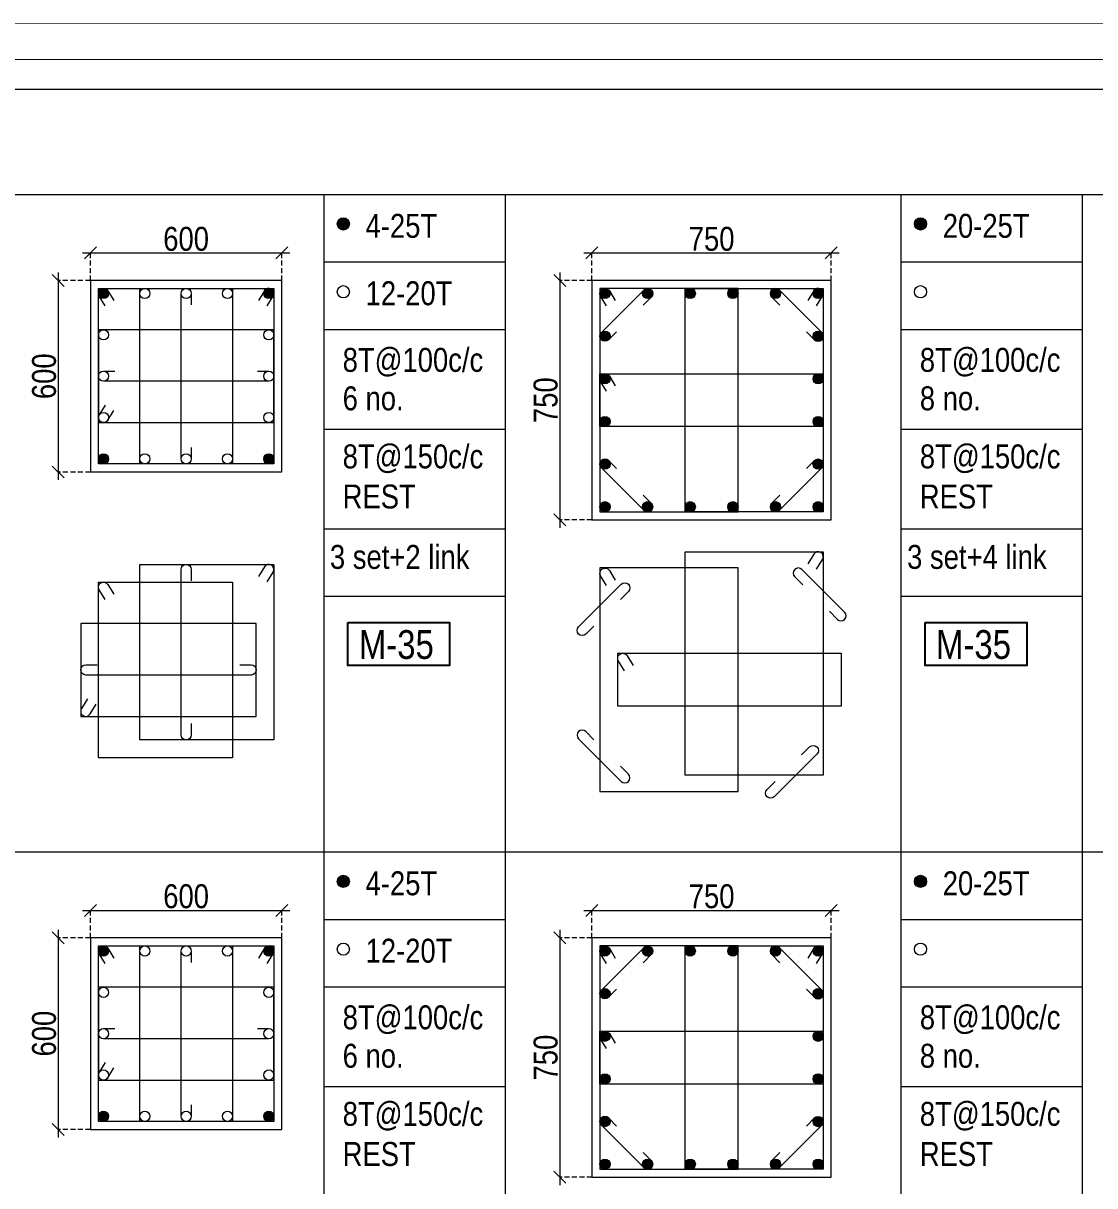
# Model space of a CAD drawing. Header units: millimetres. Extents: x 1112055 to 3390982, y -148532 to 766891.
# Drawn here: x 2349008 to 2362437, y 664033 to 678602 of the extents above; entities that cross this region are included whole.
import ezdxf
from ezdxf.enums import TextEntityAlignment as Align

# ---------------------------------------------------------------- set-up
doc = ezdxf.new("R2010")
doc.units = ezdxf.units.MM
doc.header["$PDMODE"] = 35
doc.header["$PDSIZE"] = -25
doc.linetypes.add('DASHED2', pattern=[0.375, 0.25, -0.125])
doc.linetypes.add('Hidden', pattern=[9.525, 6.35, -3.175])
for name, color, linetype, lineweight in [('B COL. SIZE DIM', 220, 'Continuous', 25), ('B COLSCH', 204, 'Continuous', 20), ('B COLUMN', 1, 'Hidden', 9), ('B STEEL', 34, 'Continuous', 15), ('B TITLE BLOCK', 250, 'Continuous', 0)]:
    doc.layers.add(name, color=color, linetype=linetype, lineweight=lineweight)
doc.layers.add('B TEXT', color=7, linetype='Continuous')
doc.styles.add('dim inside', font='romans.shx', dxfattribs={"width": 0.8, "height": 125})
doc.styles.add('SWINC', font='swissc.ttf')
doc.dimstyles.new('dim inside', dxfattribs={"dimtxt": 125, "dimasz": 100, "dimexe": 0, "dimexo": 0, "dimgap": 10, "dimtad": 0, "dimdec": 0, "dimzin": 0, "dimdsep": 46, "dimtxsty": 'dim inside', "dimblk": 'SMALL', "dimcen": 0.09, "dimadec": 0, "dimazin": 0, "dimtfac": 1, "dimtdec": 0, "dimtofl": 0, "dimtmove": 0, "dimatfit": 3, "dimfxl": 1, "dimtolj": 1, "dimtzin": 0, "dimarcsym": 2})

# ---------------------------------------------------------------- blocks, each defined once
blk = doc.blocks.new('_Oblique')
at = {"color": 0, "linetype": 'ByBlock', "lineweight": -2}
blk.add_line((-0.5, -0.5), (0.5, 0.5), dxfattribs=at)
blk = doc.blocks.new('*D3272')
at = {"layer": 'B COL. SIZE DIM', "color": 250, "lineweight": 9, "ltscale": 250, "transparency": 16777216}
blk.add_line((2349749, 667484), (2352349, 667484), dxfattribs=at)
at = {"layer": 'B COL. SIZE DIM', "color": 250, "linetype": 'DASHED2', "lineweight": 9, "ltscale": 250, "transparency": 16777216}
for p, q in [((2349849, 667139), (2349849, 667484)), ((2352249, 667139), (2352249, 667484))]:
    blk.add_line(p, q, dxfattribs=at)
at = {"layer": 'Defpoints', "color": 0, "transparency": 16777216}
for p in [(2352249, 667484), (2349849, 667139), (2352249, 667139)]:
    blk.add_point(p, dxfattribs=at)
at = {"layer": 'B COL. SIZE DIM', "color": 250, "lineweight": 9, "transparency": 16777216, "xscale": 150, "yscale": 150, "zscale": 150, "rotation": 180}
blk.add_blockref('_Oblique', (2349849, 667484), dxfattribs=at)
at = {"layer": 'B COL. SIZE DIM', "color": 250, "lineweight": 9, "transparency": 16777216, "xscale": 150, "yscale": 150, "zscale": 150}
blk.add_blockref('_Oblique', (2352249, 667484), dxfattribs=at)
at = {"layer": 'B COL. SIZE DIM', "color": 6, "transparency": 16777216, "insert": (2351049, 667659), "char_height": 300, "attachment_point": 5, "style": 'SWINC'}
blk.add_mtext('\\A1;600', dxfattribs=at)
blk = doc.blocks.new('*D3273')
at = {"layer": 'B COL. SIZE DIM', "color": 250, "lineweight": 9, "ltscale": 250, "transparency": 16777216}
blk.add_line((2349445, 667239), (2349445, 664639), dxfattribs=at)
at = {"layer": 'B COL. SIZE DIM', "color": 250, "linetype": 'DASHED2', "lineweight": 9, "ltscale": 250, "transparency": 16777216}
for p, q in [((2349849, 667139), (2349445, 667139)), ((2349849, 664739), (2349445, 664739))]:
    blk.add_line(p, q, dxfattribs=at)
at = {"layer": 'Defpoints', "color": 0, "transparency": 16777216}
for p in [(2349849, 667139), (2349445, 664739), (2349849, 664739)]:
    blk.add_point(p, dxfattribs=at)
at = {"layer": 'B COL. SIZE DIM', "color": 250, "lineweight": 9, "transparency": 16777216, "xscale": 150, "yscale": 150, "zscale": 150}
for p, rotation in [((2349445, 667139), 90), ((2349445, 664739), 270)]:
    blk.add_blockref('_Oblique', p, dxfattribs=dict(at, rotation=rotation))
at = {"layer": 'B COL. SIZE DIM', "color": 6, "transparency": 16777216, "insert": (2349270, 665939), "char_height": 300, "attachment_point": 5, "rotation": 90, "style": 'SWINC'}
blk.add_mtext('\\A1;600', dxfattribs=at)
blk = doc.blocks.new('*D3274')
at = {"layer": 'B COL. SIZE DIM', "color": 250, "lineweight": 9, "ltscale": 250, "transparency": 16777216}
blk.add_line((2349749, 675723), (2352349, 675723), dxfattribs=at)
at = {"layer": 'B COL. SIZE DIM', "color": 250, "linetype": 'DASHED2', "lineweight": 9, "ltscale": 250, "transparency": 16777216}
for p, q in [((2349849, 675378), (2349849, 675723)), ((2352249, 675378), (2352249, 675723))]:
    blk.add_line(p, q, dxfattribs=at)
at = {"layer": 'Defpoints', "color": 0, "transparency": 16777216}
for p in [(2352249, 675723), (2349849, 675378), (2352249, 675378)]:
    blk.add_point(p, dxfattribs=at)
at = {"layer": 'B COL. SIZE DIM', "color": 250, "lineweight": 9, "transparency": 16777216, "xscale": 150, "yscale": 150, "zscale": 150, "rotation": 180}
blk.add_blockref('_Oblique', (2349849, 675723), dxfattribs=at)
at = {"layer": 'B COL. SIZE DIM', "color": 250, "lineweight": 9, "transparency": 16777216, "xscale": 150, "yscale": 150, "zscale": 150}
blk.add_blockref('_Oblique', (2352249, 675723), dxfattribs=at)
at = {"layer": 'B COL. SIZE DIM', "color": 6, "transparency": 16777216, "insert": (2351049, 675898), "char_height": 300, "attachment_point": 5, "style": 'SWINC'}
blk.add_mtext('\\A1;600', dxfattribs=at)
blk = doc.blocks.new('*D3275')
at = {"layer": 'B COL. SIZE DIM', "color": 250, "lineweight": 9, "ltscale": 250, "transparency": 16777216}
blk.add_line((2349445, 675478), (2349445, 672878), dxfattribs=at)
at = {"layer": 'B COL. SIZE DIM', "color": 250, "linetype": 'DASHED2', "lineweight": 9, "ltscale": 250, "transparency": 16777216}
for p, q in [((2349849, 675378), (2349445, 675378)), ((2349849, 672978), (2349445, 672978))]:
    blk.add_line(p, q, dxfattribs=at)
at = {"layer": 'Defpoints', "color": 0, "transparency": 16777216}
for p in [(2349849, 675378), (2349445, 672978), (2349849, 672978)]:
    blk.add_point(p, dxfattribs=at)
at = {"layer": 'B COL. SIZE DIM', "color": 250, "lineweight": 9, "transparency": 16777216, "xscale": 150, "yscale": 150, "zscale": 150}
for p, rotation in [((2349445, 675378), 90), ((2349445, 672978), 270)]:
    blk.add_blockref('_Oblique', p, dxfattribs=dict(at, rotation=rotation))
at = {"layer": 'B COL. SIZE DIM', "color": 6, "transparency": 16777216, "insert": (2349270, 674178), "char_height": 300, "attachment_point": 5, "rotation": 90, "style": 'SWINC'}
blk.add_mtext('\\A1;600', dxfattribs=at)
blk = doc.blocks.new('*D3284')
at = {"layer": 'B COL. SIZE DIM', "color": 250, "lineweight": 9, "ltscale": 250, "transparency": 16777216}
blk.add_line((2356035, 667484), (2359235, 667484), dxfattribs=at)
at = {"layer": 'B COL. SIZE DIM', "color": 250, "linetype": 'DASHED2', "lineweight": 9, "ltscale": 250, "transparency": 16777216}
for p, q in [((2356135, 667139), (2356135, 667484)), ((2359135, 667139), (2359135, 667484))]:
    blk.add_line(p, q, dxfattribs=at)
at = {"layer": 'Defpoints', "color": 0, "transparency": 16777216}
for p in [(2359135, 667484), (2356135, 667139), (2359135, 667139)]:
    blk.add_point(p, dxfattribs=at)
at = {"layer": 'B COL. SIZE DIM', "color": 250, "lineweight": 9, "transparency": 16777216, "xscale": 150, "yscale": 150, "zscale": 150, "rotation": 180}
blk.add_blockref('_Oblique', (2356135, 667484), dxfattribs=at)
at = {"layer": 'B COL. SIZE DIM', "color": 250, "lineweight": 9, "transparency": 16777216, "xscale": 150, "yscale": 150, "zscale": 150}
blk.add_blockref('_Oblique', (2359135, 667484), dxfattribs=at)
at = {"layer": 'B COL. SIZE DIM', "color": 6, "transparency": 16777216, "insert": (2357635, 667659), "char_height": 300, "attachment_point": 5, "style": 'SWINC'}
blk.add_mtext('\\A1;750', dxfattribs=at)
blk = doc.blocks.new('*D3285')
at = {"layer": 'B COL. SIZE DIM', "color": 250, "lineweight": 9, "ltscale": 250, "transparency": 16777216}
blk.add_line((2355731, 667239), (2355731, 664039), dxfattribs=at)
at = {"layer": 'B COL. SIZE DIM', "color": 250, "linetype": 'DASHED2', "lineweight": 9, "ltscale": 250, "transparency": 16777216}
for p, q in [((2356135, 667139), (2355731, 667139)), ((2356135, 664139), (2355731, 664139))]:
    blk.add_line(p, q, dxfattribs=at)
at = {"layer": 'Defpoints', "color": 0, "transparency": 16777216}
for p in [(2356135, 667139), (2355731, 664139), (2356135, 664139)]:
    blk.add_point(p, dxfattribs=at)
at = {"layer": 'B COL. SIZE DIM', "color": 250, "lineweight": 9, "transparency": 16777216, "xscale": 150, "yscale": 150, "zscale": 150}
for p, rotation in [((2355731, 667139), 90), ((2355731, 664139), 270)]:
    blk.add_blockref('_Oblique', p, dxfattribs=dict(at, rotation=rotation))
at = {"layer": 'B COL. SIZE DIM', "color": 6, "transparency": 16777216, "insert": (2355556, 665639), "char_height": 300, "attachment_point": 5, "rotation": 90, "style": 'SWINC'}
blk.add_mtext('\\A1;750', dxfattribs=at)
blk = doc.blocks.new('*D3286')
at = {"layer": 'B COL. SIZE DIM', "color": 250, "lineweight": 9, "ltscale": 250, "transparency": 16777216}
blk.add_line((2356035, 675723), (2359235, 675723), dxfattribs=at)
at = {"layer": 'B COL. SIZE DIM', "color": 250, "linetype": 'DASHED2', "lineweight": 9, "ltscale": 250, "transparency": 16777216}
for p, q in [((2356135, 675378), (2356135, 675723)), ((2359135, 675378), (2359135, 675723))]:
    blk.add_line(p, q, dxfattribs=at)
at = {"layer": 'Defpoints', "color": 0, "transparency": 16777216}
for p in [(2359135, 675723), (2356135, 675378), (2359135, 675378)]:
    blk.add_point(p, dxfattribs=at)
at = {"layer": 'B COL. SIZE DIM', "color": 250, "lineweight": 9, "transparency": 16777216, "xscale": 150, "yscale": 150, "zscale": 150, "rotation": 180}
blk.add_blockref('_Oblique', (2356135, 675723), dxfattribs=at)
at = {"layer": 'B COL. SIZE DIM', "color": 250, "lineweight": 9, "transparency": 16777216, "xscale": 150, "yscale": 150, "zscale": 150}
blk.add_blockref('_Oblique', (2359135, 675723), dxfattribs=at)
at = {"layer": 'B COL. SIZE DIM', "color": 6, "transparency": 16777216, "insert": (2357635, 675898), "char_height": 300, "attachment_point": 5, "style": 'SWINC'}
blk.add_mtext('\\A1;750', dxfattribs=at)
blk = doc.blocks.new('*D3287')
at = {"layer": 'B COL. SIZE DIM', "color": 250, "lineweight": 9, "ltscale": 250, "transparency": 16777216}
blk.add_line((2355731, 675478), (2355731, 672278), dxfattribs=at)
at = {"layer": 'B COL. SIZE DIM', "color": 250, "linetype": 'DASHED2', "lineweight": 9, "ltscale": 250, "transparency": 16777216}
for p, q in [((2356135, 675378), (2355731, 675378)), ((2356135, 672378), (2355731, 672378))]:
    blk.add_line(p, q, dxfattribs=at)
at = {"layer": 'Defpoints', "color": 0, "transparency": 16777216}
for p in [(2356135, 675378), (2355731, 672378), (2356135, 672378)]:
    blk.add_point(p, dxfattribs=at)
at = {"layer": 'B COL. SIZE DIM', "color": 250, "lineweight": 9, "transparency": 16777216, "xscale": 150, "yscale": 150, "zscale": 150}
for p, rotation in [((2355731, 675378), 90), ((2355731, 672378), 270)]:
    blk.add_blockref('_Oblique', p, dxfattribs=dict(at, rotation=rotation))
at = {"layer": 'B COL. SIZE DIM', "color": 6, "transparency": 16777216, "insert": (2355556, 673878), "char_height": 300, "attachment_point": 5, "rotation": 90, "style": 'SWINC'}
blk.add_mtext('\\A1;750', dxfattribs=at)

msp = doc.modelspace()

# ---------------------------------------------------------------- hatches: boundary and pattern name
at = {"layer": 'B STEEL', "lineweight": 9, "ltscale": 0.5}
h = msp.add_hatch(color=34, dxfattribs=at)
edge = h.paths.add_edge_path()
edge.add_arc((2353019.5, 676087.6), 76.8, 0, 360)
h = msp.add_hatch(color=34, dxfattribs=at)
edge = h.paths.add_edge_path()
edge.add_arc((2360253, 676087.6), 76.8, 0, 360)
h = msp.add_hatch(color=34, dxfattribs=at)
edge = h.paths.add_edge_path()
edge.add_arc((2350013.3, 675214.5), 64, 0, 360)
h = msp.add_hatch(color=34, dxfattribs=at)
edge = h.paths.add_edge_path()
edge.add_arc((2352085.3, 675214.5), 64, 180, 540, ccw=False)
h = msp.add_hatch(color=34, dxfattribs=at)
edge = h.paths.add_edge_path()
edge.add_arc((2356298.6, 675214.5), 64, 0, 360)
at = {"layer": 'B STEEL'}
h = msp.add_hatch(color=34, dxfattribs=at)
edge = h.paths.add_edge_path()
edge.add_arc((2356833, 675214.5), 64, 0, 360)
h = msp.add_hatch(color=34, dxfattribs=at)
edge = h.paths.add_edge_path()
edge.add_arc((2357367.4, 675214.5), 64, 0, 360)
h = msp.add_hatch(color=34, dxfattribs=at)
edge = h.paths.add_edge_path()
edge.add_arc((2357901.8, 675214.5), 64, 0, 360)
h = msp.add_hatch(color=34, dxfattribs=at)
edge = h.paths.add_edge_path()
edge.add_arc((2358436.2, 675214.5), 64, 0, 360)
at = {"layer": 'B STEEL', "lineweight": 9, "ltscale": 0.5}
h = msp.add_hatch(color=34, dxfattribs=at)
edge = h.paths.add_edge_path()
edge.add_arc((2358970.6, 675214.5), 64, 180, 540, ccw=False)
at = {"layer": 'B STEEL'}
h = msp.add_hatch(color=34, dxfattribs=at)
edge = h.paths.add_edge_path()
edge.add_arc((2356298.6, 674680.1), 64, 0, 360)
h = msp.add_hatch(color=34, dxfattribs=at)
edge = h.paths.add_edge_path()
edge.add_arc((2358970.6, 674680.1), 64, 0, 360)
h = msp.add_hatch(color=34, dxfattribs=at)
edge = h.paths.add_edge_path()
edge.add_arc((2356298.6, 674145.7), 64, 0, 360)
h = msp.add_hatch(color=34, dxfattribs=at)
edge = h.paths.add_edge_path()
edge.add_arc((2358970.6, 674145.7), 64, 0, 360)
h = msp.add_hatch(color=34, dxfattribs=at)
edge = h.paths.add_edge_path()
edge.add_arc((2356298.6, 673611.3), 64, 0, 360)
h = msp.add_hatch(color=34, dxfattribs=at)
edge = h.paths.add_edge_path()
edge.add_arc((2358970.6, 673611.3), 64, 0, 360)
at = {"layer": 'B STEEL', "lineweight": 9, "ltscale": 0.5}
h = msp.add_hatch(color=34, dxfattribs=at)
edge = h.paths.add_edge_path()
edge.add_arc((2350013.3, 673142.5), 64, 0, 360, ccw=False)
h = msp.add_hatch(color=34, dxfattribs=at)
edge = h.paths.add_edge_path()
edge.add_arc((2352085.3, 673142.5), 64, -180, 180)
at = {"layer": 'B STEEL'}
h = msp.add_hatch(color=34, dxfattribs=at)
edge = h.paths.add_edge_path()
edge.add_arc((2356298.6, 673076.9), 64, 0, 360)
h = msp.add_hatch(color=34, dxfattribs=at)
edge = h.paths.add_edge_path()
edge.add_arc((2358970.6, 673076.9), 64, 0, 360)
at = {"layer": 'B STEEL', "lineweight": 9, "ltscale": 0.5}
h = msp.add_hatch(color=34, dxfattribs=at)
edge = h.paths.add_edge_path()
edge.add_arc((2356298.6, 672542.5), 64, 0, 360, ccw=False)
at = {"layer": 'B STEEL'}
h = msp.add_hatch(color=34, dxfattribs=at)
edge = h.paths.add_edge_path()
edge.add_arc((2356833, 672542.5), 64, 0, 360)
h = msp.add_hatch(color=34, dxfattribs=at)
edge = h.paths.add_edge_path()
edge.add_arc((2357367.4, 672542.5), 64, 0, 360)
h = msp.add_hatch(color=34, dxfattribs=at)
edge = h.paths.add_edge_path()
edge.add_arc((2357901.8, 672542.5), 64, 0, 360)
h = msp.add_hatch(color=34, dxfattribs=at)
edge = h.paths.add_edge_path()
edge.add_arc((2358436.2, 672542.5), 64, 0, 360)
at = {"layer": 'B STEEL', "lineweight": 9, "ltscale": 0.5}
h = msp.add_hatch(color=34, dxfattribs=at)
edge = h.paths.add_edge_path()
edge.add_arc((2358970.6, 672542.5), 64, -180, 180)
h = msp.add_hatch(color=34, dxfattribs=at)
edge = h.paths.add_edge_path()
edge.add_arc((2353019.5, 667847.8), 76.8, 0, 360)
h = msp.add_hatch(color=34, dxfattribs=at)
edge = h.paths.add_edge_path()
edge.add_arc((2360253, 667847.8), 76.8, 0, 360)
h = msp.add_hatch(color=34, dxfattribs=at)
edge = h.paths.add_edge_path()
edge.add_arc((2350013.3, 666974.6), 64, 0, 360)
h = msp.add_hatch(color=34, dxfattribs=at)
edge = h.paths.add_edge_path()
edge.add_arc((2352085.3, 666974.6), 64, 180, 540, ccw=False)
h = msp.add_hatch(color=34, dxfattribs=at)
edge = h.paths.add_edge_path()
edge.add_arc((2356298.6, 666974.6), 64, 0, 360)
at = {"layer": 'B STEEL'}
h = msp.add_hatch(color=34, dxfattribs=at)
edge = h.paths.add_edge_path()
edge.add_arc((2356833, 666974.6), 64, 0, 360)
h = msp.add_hatch(color=34, dxfattribs=at)
edge = h.paths.add_edge_path()
edge.add_arc((2357367.4, 666974.6), 64, 0, 360)
h = msp.add_hatch(color=34, dxfattribs=at)
edge = h.paths.add_edge_path()
edge.add_arc((2357901.8, 666974.6), 64, 0, 360)
h = msp.add_hatch(color=34, dxfattribs=at)
edge = h.paths.add_edge_path()
edge.add_arc((2358436.2, 666974.6), 64, 0, 360)
at = {"layer": 'B STEEL', "lineweight": 9, "ltscale": 0.5}
h = msp.add_hatch(color=34, dxfattribs=at)
edge = h.paths.add_edge_path()
edge.add_arc((2358970.6, 666974.6), 64, 180, 540, ccw=False)
at = {"layer": 'B STEEL'}
h = msp.add_hatch(color=34, dxfattribs=at)
edge = h.paths.add_edge_path()
edge.add_arc((2356298.6, 666440.2), 64, 0, 360)
h = msp.add_hatch(color=34, dxfattribs=at)
edge = h.paths.add_edge_path()
edge.add_arc((2358970.6, 666440.2), 64, 0, 360)
h = msp.add_hatch(color=34, dxfattribs=at)
edge = h.paths.add_edge_path()
edge.add_arc((2356298.6, 665905.8), 64, 0, 360)
h = msp.add_hatch(color=34, dxfattribs=at)
edge = h.paths.add_edge_path()
edge.add_arc((2358970.6, 665905.8), 64, 0, 360)
h = msp.add_hatch(color=34, dxfattribs=at)
edge = h.paths.add_edge_path()
edge.add_arc((2356298.6, 665371.4), 64, 0, 360)
h = msp.add_hatch(color=34, dxfattribs=at)
edge = h.paths.add_edge_path()
edge.add_arc((2358970.6, 665371.4), 64, 0, 360)
at = {"layer": 'B STEEL', "lineweight": 9, "ltscale": 0.5}
h = msp.add_hatch(color=34, dxfattribs=at)
edge = h.paths.add_edge_path()
edge.add_arc((2350013.3, 664902.7), 64, 0, 360, ccw=False)
h = msp.add_hatch(color=34, dxfattribs=at)
edge = h.paths.add_edge_path()
edge.add_arc((2352085.3, 664902.7), 64, -180, 180)
at = {"layer": 'B STEEL'}
h = msp.add_hatch(color=34, dxfattribs=at)
edge = h.paths.add_edge_path()
edge.add_arc((2356298.6, 664837), 64, 0, 360)
h = msp.add_hatch(color=34, dxfattribs=at)
edge = h.paths.add_edge_path()
edge.add_arc((2358970.6, 664837), 64, 0, 360)
at = {"layer": 'B STEEL', "lineweight": 9, "ltscale": 0.5}
h = msp.add_hatch(color=34, dxfattribs=at)
edge = h.paths.add_edge_path()
edge.add_arc((2356298.6, 664302.7), 64, 0, 360, ccw=False)
at = {"layer": 'B STEEL'}
h = msp.add_hatch(color=34, dxfattribs=at)
edge = h.paths.add_edge_path()
edge.add_arc((2356833, 664302.7), 64, 0, 360)
h = msp.add_hatch(color=34, dxfattribs=at)
edge = h.paths.add_edge_path()
edge.add_arc((2357367.4, 664302.7), 64, 0, 360)
h = msp.add_hatch(color=34, dxfattribs=at)
edge = h.paths.add_edge_path()
edge.add_arc((2357901.8, 664302.7), 64, 0, 360)
h = msp.add_hatch(color=34, dxfattribs=at)
edge = h.paths.add_edge_path()
edge.add_arc((2358436.2, 664302.7), 64, 0, 360)
at = {"layer": 'B STEEL', "lineweight": 9, "ltscale": 0.5}
h = msp.add_hatch(color=34, dxfattribs=at)
edge = h.paths.add_edge_path()
edge.add_arc((2358970.6, 664302.7), 64, -180, 180)

# ---------------------------------------------------------------- linework, layer by layer
at = {"layer": 'B COLSCH', "color": 250, "lineweight": 0}
for p, q in [((2203002.6, 677775), (2375997.6, 677775)), ((2203002.6, 676456), (2375997.6, 676456)), ((2352773.2, 676456), (2352773.2, 627016.9)), ((2355047.6, 676456), (2355047.6, 618141.8)), ((2360006.7, 676456), (2360006.7, 627016.9)), ((2362281.1, 676456), (2362281.1, 618141.8)), ((2352773.2, 675611), (2355047.6, 675611)), ((2360006.7, 675611), (2362281.1, 675611)), ((2352773.2, 674766), (2355047.6, 674766)), ((2360006.7, 674766), (2362281.1, 674766)), ((2352773.2, 673516.2), (2355047.6, 673516.2)), ((2360006.7, 673516.2), (2362281.1, 673516.2)), ((2352773.2, 672266.4), (2355047.6, 672266.4)), ((2360006.7, 672266.4), (2362281.1, 672266.4)), ((2352773.2, 671421.4), (2355047.6, 671421.4)), ((2360006.7, 671421.4), (2362281.1, 671421.4)), ((2203002.6, 668216.1), (2375997.6, 668216.1)), ((2352773.2, 667371.1), (2355047.6, 667371.1)), ((2360006.7, 667371.1), (2362281.1, 667371.1)), ((2352773.2, 666526.1), (2355047.6, 666526.1)), ((2360006.7, 666526.1), (2362281.1, 666526.1)), ((2352773.2, 665276.3), (2355047.6, 665276.3)), ((2360006.7, 665276.3), (2362281.1, 665276.3))]:
    msp.add_line(p, q, dxfattribs=at)
at = {"layer": 'B COLUMN', "color": 1, "linetype": 'ByBlock', "lineweight": 20}
for points in [[(2349849.3, 672978.5), (2352249.3, 672978.5), (2352249.3, 675378.5), (2349849.3, 675378.5)], [(2356134.6, 672378.5), (2359134.6, 672378.5), (2359134.6, 675378.5), (2356134.6, 675378.5)], [(2349849.3, 664738.6), (2352249.3, 664738.6), (2352249.3, 667138.6), (2349849.3, 667138.6)], [(2356134.6, 664138.6), (2359134.6, 664138.6), (2359134.6, 667138.6), (2356134.6, 667138.6)]]:
    msp.add_lwpolyline(points, close=True, dxfattribs=at)
at = {"layer": 'B STEEL', "color": 34, "lineweight": 9, "ltscale": 0.5}
for points in [[(2350033.6, 675059.4), (2349958.8, 675180.9, -1), (2350067.8, 675248), (2350142.6, 675126.5)], [(2351113.3, 673285.1), (2351113.3, 673142.5, -1), (2350985.3, 673142.5), (2350985.3, 675214.5, -1), (2351113.3, 675214.5), (2351113.3, 675071.8)], [(2352065, 675059.4), (2352139.8, 675180.9, 1), (2352030.8, 675248), (2351956, 675126.5)], [(2356318.9, 675059.4), (2356244.1, 675180.9, -1), (2356353.2, 675248), (2356427.9, 675126.5)], [(2356444.8, 674735.7), (2356343.9, 674634.8, -1), (2356253.4, 674725.3), (2356787.8, 675259.7, -1), (2356878.3, 675169.2), (2356777.4, 675068.3)], [(2358824.5, 674735.7), (2358925.3, 674634.8, 1), (2359015.9, 674725.3), (2358481.5, 675259.7, 1), (2358390.9, 675169.2), (2358491.8, 675068.3)], [(2358950.4, 675059.4), (2359025.1, 675180.9, 1), (2358916.1, 675248), (2358841.3, 675126.5)], [(2351942.6, 674242.5), (2352085.3, 674242.5, -1), (2352085.3, 674114.5), (2350013.3, 674114.5, -1), (2350013.3, 674242.5), (2350156, 674242.5)], [(2356318.9, 673990.6), (2356244.1, 674112.1, -1), (2356353.2, 674179.2), (2356427.9, 674057.7)], [(2350033.6, 673815.5), (2349958.8, 673694, 1), (2350067.8, 673626.9), (2350142.6, 673748.4)], [(2356444.8, 673021.3), (2356343.9, 673122.2, 1), (2356253.4, 673031.6), (2356787.8, 672497.2, 1), (2356878.3, 672587.8), (2356777.4, 672688.6)], [(2358824.5, 673021.3), (2358925.3, 673122.2, -1), (2359015.9, 673031.6), (2358481.5, 672497.2, -1), (2358390.9, 672587.8), (2358491.8, 672688.6)], [(2358950.4, 671758.2), (2359025.1, 671879.7, 1), (2358916.1, 671946.8), (2358841.3, 671825.3)], [(2351113.3, 669827.4), (2351113.3, 669684.7, -1), (2350985.3, 669684.7), (2350985.3, 671756.7, -1), (2351113.3, 671756.7), (2351113.3, 671614)], [(2352065, 671601.7), (2352139.8, 671723.1, 1), (2352030.8, 671790.2), (2351956, 671668.8)], [(2356318.9, 671555.8), (2356244.1, 671677.3, -1), (2356353.2, 671744.4), (2356427.9, 671623)], [(2359110.4, 671232.1), (2359211.3, 671131.2, 1), (2359301.8, 671221.8), (2358767.4, 671756.2, 1), (2358676.9, 671665.6), (2358777.8, 671564.7)], [(2350033.6, 671378.6), (2349958.8, 671500.1, -1), (2350067.8, 671567.2), (2350142.6, 671445.7)], [(2356158.8, 671047.5), (2356058, 670946.7, -1), (2355967.4, 671037.2), (2356501.8, 671571.6, -1), (2356592.4, 671481), (2356491.5, 671380.2)], [(2356542, 670487.1), (2356467.3, 670608.5, -1), (2356576.3, 670675.7), (2356651.1, 670554.2)], [(2351721.3, 670561.6), (2351864, 670561.6, -1), (2351864, 670433.6), (2349792, 670433.6, -1), (2349792, 670561.6), (2349934.7, 670561.6)], [(2349812.3, 670134.7), (2349737.5, 670013.2, 1), (2349846.6, 669946.1), (2349921.3, 670067.6)], [(2356158.8, 669623.2), (2356058, 669724.1, 1), (2355967.4, 669633.5), (2356501.8, 669099.2, 1), (2356592.4, 669189.7), (2356491.5, 669290.6)], [(2358763, 669432.1), (2358863.8, 669533, -1), (2358954.4, 669442.4), (2358420, 668908.1, -1), (2358329.5, 668998.6), (2358430.3, 669099.5)], [(2350033.6, 666819.6), (2349958.8, 666941.1, -1), (2350067.8, 667008.2), (2350142.6, 666886.7)], [(2351113.3, 665045.3), (2351113.3, 664902.7, -1), (2350985.3, 664902.7), (2350985.3, 666974.6, -1), (2351113.3, 666974.6), (2351113.3, 666832)], [(2352065, 666819.6), (2352139.8, 666941.1, 1), (2352030.8, 667008.2), (2351956, 666886.7)], [(2356318.9, 666819.6), (2356244.1, 666941.1, -1), (2356353.2, 667008.2), (2356427.9, 666886.7)], [(2356444.8, 666495.8), (2356343.9, 666395, -1), (2356253.4, 666485.5), (2356787.8, 667019.9, -1), (2356878.3, 666929.3), (2356777.4, 666828.5)], [(2358824.5, 666495.8), (2358925.3, 666395, 1), (2359015.9, 666485.5), (2358481.5, 667019.9, 1), (2358390.9, 666929.3), (2358491.8, 666828.5)], [(2358950.4, 666819.6), (2359025.1, 666941.1, 1), (2358916.1, 667008.2), (2358841.3, 666886.7)], [(2351942.6, 666002.7), (2352085.3, 666002.7, -1), (2352085.3, 665874.6), (2350013.3, 665874.6, -1), (2350013.3, 666002.7), (2350156, 666002.7)], [(2356318.9, 665750.8), (2356244.1, 665872.3, -1), (2356353.2, 665939.4), (2356427.9, 665817.9)], [(2350033.6, 665575.7), (2349958.8, 665454.2, 1), (2350067.8, 665387.1), (2350142.6, 665508.6)], [(2356444.8, 664781.4), (2356343.9, 664882.3, 1), (2356253.4, 664791.8), (2356787.8, 664257.4, 1), (2356878.3, 664347.9), (2356777.4, 664448.8)], [(2358824.5, 664781.4), (2358925.3, 664882.3, -1), (2359015.9, 664791.8), (2358481.5, 664257.4, -1), (2358390.9, 664347.9), (2358491.8, 664448.8)]]:
    msp.add_lwpolyline(points, format="xyb", dxfattribs=at)
for points in [[(2351631.3, 675278.5), (2351631.3, 673078.5), (2349949.3, 673078.5), (2349949.3, 675278.5)], [(2352149.3, 675278.5), (2352149.3, 673078.5), (2350467.3, 673078.5), (2350467.3, 675278.5)], [(2356234.6, 672478.5), (2357965.8, 672478.5), (2357965.8, 675278.5), (2356234.6, 675278.5)], [(2359034.6, 672478.5), (2357303.4, 672478.5), (2357303.4, 675278.5), (2359034.6, 675278.5)], [(2349949.3, 673596.5), (2352149.3, 673596.5), (2352149.3, 674760.5), (2349949.3, 674760.5)], [(2356234.6, 674209.7), (2359034.6, 674209.7), (2359034.6, 673547.3), (2356234.6, 673547.3)], [(2359034.6, 669177.3), (2357303.4, 669177.3), (2357303.4, 671977.3), (2359034.6, 671977.3)], [(2352149.3, 671820.7), (2352149.3, 669620.7), (2350467.3, 669620.7), (2350467.3, 671820.7)], [(2356234.6, 668974.9), (2357965.8, 668974.9), (2357965.8, 671774.9), (2356234.6, 671774.9)], [(2351631.3, 671597.6), (2351631.3, 669397.6), (2349949.3, 669397.6), (2349949.3, 671597.6)], [(2349728, 669915.6), (2351928, 669915.6), (2351928, 671079.6), (2349728, 671079.6)], [(2356457.8, 670706.1), (2359257.8, 670706.1), (2359257.8, 670043.7), (2356457.8, 670043.7)], [(2351631.3, 667038.6), (2351631.3, 664838.6), (2349949.3, 664838.6), (2349949.3, 667038.6)], [(2352149.3, 667038.6), (2352149.3, 664838.6), (2350467.3, 664838.6), (2350467.3, 667038.6)], [(2356234.6, 664238.6), (2357965.8, 664238.6), (2357965.8, 667038.6), (2356234.6, 667038.6)], [(2359034.6, 664238.6), (2357303.4, 664238.6), (2357303.4, 667038.6), (2359034.6, 667038.6)], [(2349949.3, 665356.6), (2352149.3, 665356.6), (2352149.3, 666520.6), (2349949.3, 666520.6)], [(2356234.6, 665969.8), (2359034.6, 665969.8), (2359034.6, 665307.4), (2356234.6, 665307.4)]]:
    msp.add_lwpolyline(points, close=True, dxfattribs=at)
for centre, radius in [((2353019.5, 676087.6), 76.8), ((2360253, 676087.6), 76.8), ((2353019.5, 675237.4), 76.8), ((2360253, 675237.4), 76.8), ((2350013.3, 675214.5), 64), ((2350531.3, 675214.5), 64), ((2351049.3, 675214.5), 64), ((2351567.3, 675214.5), 64), ((2352085.3, 675214.5), 64), ((2356298.6, 675214.5), 64), ((2356833, 675214.5), 64), ((2357367.4, 675214.5), 64), ((2357901.8, 675214.5), 64), ((2358436.2, 675214.5), 64), ((2358970.6, 675214.5), 64), ((2350013.3, 674696.5), 64), ((2352085.3, 674696.5), 64), ((2356298.6, 674680.1), 64), ((2358970.6, 674680.1), 64), ((2350013.3, 674178.5), 64), ((2352085.3, 674178.5), 64), ((2356298.6, 674145.7), 64), ((2358970.6, 674145.7), 64), ((2350013.3, 673660.5), 64), ((2352085.3, 673660.5), 64), ((2356298.6, 673611.3), 64), ((2358970.6, 673611.3), 64), ((2350013.3, 673142.5), 64), ((2350531.3, 673142.5), 64), ((2351049.3, 673142.5), 64), ((2351567.3, 673142.5), 64), ((2352085.3, 673142.5), 64), ((2356298.6, 673076.9), 64), ((2358970.6, 673076.9), 64), ((2356298.6, 672542.5), 64), ((2356833, 672542.5), 64), ((2357367.4, 672542.5), 64), ((2357901.8, 672542.5), 64), ((2358436.2, 672542.5), 64), ((2358970.6, 672542.5), 64), ((2353019.5, 667847.8), 76.8), ((2360253, 667847.8), 76.8), ((2350013.3, 666974.6), 64), ((2350531.3, 666974.6), 64), ((2351049.3, 666974.6), 64), ((2351567.3, 666974.6), 64), ((2352085.3, 666974.6), 64), ((2353019.5, 666997.5), 76.8), ((2356298.6, 666974.6), 64), ((2356833, 666974.6), 64), ((2357367.4, 666974.6), 64), ((2357901.8, 666974.6), 64), ((2358436.2, 666974.6), 64), ((2358970.6, 666974.6), 64), ((2360253, 666997.5), 76.8), ((2350013.3, 666456.6), 64), ((2352085.3, 666456.6), 64), ((2356298.6, 666440.2), 64), ((2358970.6, 666440.2), 64), ((2350013.3, 665938.6), 64), ((2352085.3, 665938.6), 64), ((2356298.6, 665905.8), 64), ((2358970.6, 665905.8), 64), ((2350013.3, 665420.6), 64), ((2352085.3, 665420.6), 64), ((2356298.6, 665371.4), 64), ((2358970.6, 665371.4), 64), ((2350013.3, 664902.7), 64), ((2350531.3, 664902.7), 64), ((2351049.3, 664902.7), 64), ((2351567.3, 664902.7), 64), ((2352085.3, 664902.7), 64), ((2356298.6, 664837), 64), ((2358970.6, 664837), 64), ((2356298.6, 664302.7), 64), ((2356833, 664302.7), 64), ((2357367.4, 664302.7), 64), ((2357901.8, 664302.7), 64), ((2358436.2, 664302.7), 64), ((2358970.6, 664302.7), 64)]:
    msp.add_circle(centre, radius, dxfattribs=at)
at = {"layer": 'B TEXT', "color": 1}
for points in [[(2353076.8, 671092.4), (2354351.4, 671092.4), (2354351.4, 670554.4), (2353076.8, 670554.4)], [(2360310.4, 671092.4), (2361585, 671092.4), (2361585, 670554.4), (2360310.4, 670554.4)]]:
    msp.add_lwpolyline(points, close=True, dxfattribs=at)
at = {"layer": 'B TITLE BLOCK', "color": 1, "const_width": 10.1}
msp.add_lwpolyline([(2202163.6, 678597.2), (2202163.6, 599270.5), (2390290, 599270.5), (2390290, 678597.2)], close=True, dxfattribs=at)
at = {"layer": 'B TITLE BLOCK', "color": 250, "lineweight": 0, "const_width": 10.1}
msp.add_lwpolyline([(2202612.1, 678148.7), (2202612.1, 599718.9), (2389841.5, 599718.9), (2389841.5, 678148.7)], close=True, dxfattribs=at)

# ---------------------------------------------------------------- texts
at = {"layer": 'B TEXT', "style": 'SWINC'}
for s, p in [('4-25T', (2353298, 675913.1)), ('20-25T', (2360531.5, 675913.1)), ('12-20T', (2353298, 675068.1)), ('8T@100c/c', (2353011, 674233.2)), ('8T@100c/c', (2360244.6, 674233.2)), ('6 no.', (2353011, 673751.5)), ('8 no.', (2360244.6, 673751.5)), ('8T@150c/c', (2353011, 673023.4)), ('8T@150c/c', (2360244.6, 673023.4)), ('REST', (2353011, 672521)), ('REST', (2360244.6, 672521)), ('3 set+2 link', (2352851.4, 671763.9)), ('3 set+4 link', (2360084.9, 671763.9)), ('4-25T', (2353298, 667673.2)), ('20-25T', (2360531.5, 667673.2)), ('12-20T', (2353298, 666828.2)), ('8T@100c/c', (2353011, 665993.4)), ('8T@100c/c', (2360244.6, 665993.4)), ('6 no.', (2353011, 665511.6)), ('8 no.', (2360244.6, 665511.6)), ('8T@150c/c', (2353011, 664783.5)), ('8T@150c/c', (2360244.6, 664783.5)), ('REST', (2353011, 664281.1)), ('REST', (2360244.6, 664281.1))]:
    msp.add_text(s, height=300, dxfattribs=at).set_placement(p)
at = {"layer": 'B TEXT', "color": 1, "style": 'SWINC'}
for p in [(2353214.2, 670527.9), (2360447.7, 670527.9)]:
    msp.add_text('M-35', height=360, dxfattribs=at).set_placement(p, align=Align.BOTTOM_LEFT)

# ---------------------------------------------------------------- dimensions: what is measured, and where the dimension line sits
at = {"layer": 'B COL. SIZE DIM', "color": 250, "ltscale": 250}
for base, p1, p2, picture, middle in [((2352249.3, 675723.4), (2349849.3, 675378.5), (2352249.3, 675378.5), '*D3274', (2351049.3, 675898.4)), ((2359134.6, 675723.4), (2356134.6, 675378.5), (2359134.6, 675378.5), '*D3286', (2357634.6, 675898.4)), ((2352249.3, 667483.6), (2349849.3, 667138.6), (2352249.3, 667138.6), '*D3272', (2351049.3, 667658.6)), ((2359134.6, 667483.6), (2356134.6, 667138.6), (2359134.6, 667138.6), '*D3284', (2357634.6, 667658.6))]:
    dim = msp.add_linear_dim(base=base, p1=p1, p2=p2, dimstyle='dim inside', override={"dimtxt": 300, "dimasz": 150, "dimgap": 25, "dimtad": 3, "dimlfac": 0.25, "dimtxsty": 'SWINC', "dimblk1": 'Oblique', "dimblk2": 'Oblique', "dimsah": 1, "dimdle": 100, "dimclrd": 250, "dimclre": 250, "dimclrt": 6, "dimfxl": 1000, "dimlwd": 9, "dimlwe": 9}, dxfattribs=at)
    dim.commit()
    dim.dimension.update_dxf_attribs({"geometry": picture, "text_midpoint": middle})
for base, p1, p2, picture, middle in [((2349445.4, 672978.5), (2349849.3, 675378.5), (2349849.3, 672978.5), '*D3275', (2349270.4, 674178.5)), ((2355730.7, 672378.5), (2356134.6, 675378.5), (2356134.6, 672378.5), '*D3287', (2355555.7, 673878.5)), ((2349445.4, 664738.6), (2349849.3, 667138.6), (2349849.3, 664738.6), '*D3273', (2349270.4, 665938.6)), ((2355730.7, 664138.6), (2356134.6, 667138.6), (2356134.6, 664138.6), '*D3285', (2355555.7, 665638.6))]:
    dim = msp.add_linear_dim(base=base, p1=p1, p2=p2, angle=90, dimstyle='dim inside', override={"dimtxt": 300, "dimasz": 150, "dimgap": 25, "dimtad": 3, "dimlfac": 0.25, "dimtxsty": 'SWINC', "dimblk1": 'Oblique', "dimblk2": 'Oblique', "dimsah": 1, "dimdle": 100, "dimclrd": 250, "dimclre": 250, "dimclrt": 6, "dimfxl": 1000, "dimlwd": 9, "dimlwe": 9}, dxfattribs=at)
    dim.commit()
    dim.dimension.update_dxf_attribs({"geometry": picture, "text_midpoint": middle})

doc.saveas('drawing.dxf')
